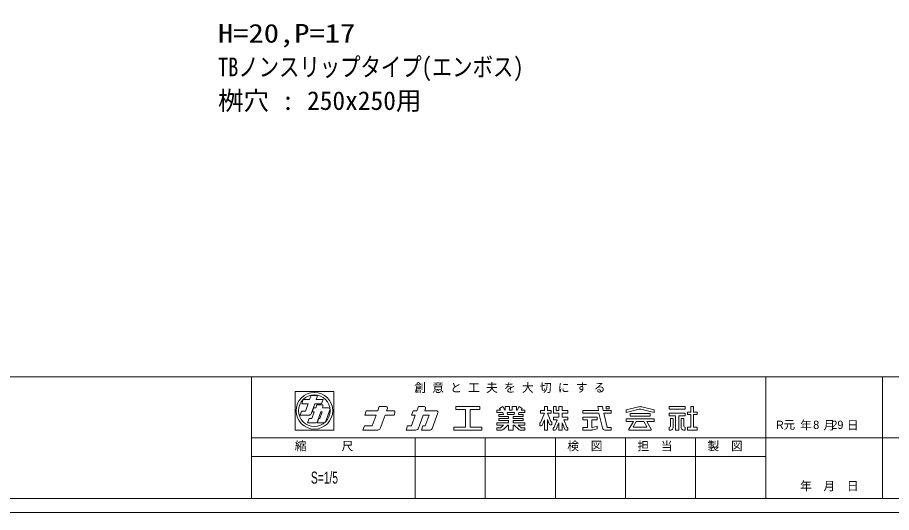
# Model space of a CAD drawing. Units: millimetres on the paper. Extents: x -216 to 216, y -153 to 153.
# Drawn here: x -79.8 to 55.3, y -152.6 to -76.2 of the extents above; entities that cross this region are included whole.
import ezdxf
from ezdxf.enums import TextEntityAlignment as Align

# ---------------------------------------------------------------- set-up
doc = ezdxf.new("R2010")
doc.units = ezdxf.units.MM
doc.layers.add('0-0_A1FRAME', color=1, linetype='Continuous', lineweight=9)
doc.layers.add('0-1_文字', color=7, linetype='Continuous')
doc.styles.add('HGMaruGothicMPRO', font='')
doc.styles.add('ＭＳ ゴシック', font='')
doc.styles.get('HGMaruGothicMPRO').set_extended_font_data('HGMaruGothicMPRO')
doc.styles.get('ＭＳ ゴシック').set_extended_font_data('MS Gothic')

msp = doc.modelspace()

# ---------------------------------------------------------------- linework, layer by layer
at = {"layer": '0-0_A1FRAME'}
for p, q in [((-43.668, -131.693), (-43.668, -150.485)), ((35.833, -131.693), (35.833, -150.485)), ((53.902, -131.693), (53.902, -150.485)), ((-36.928, -133.934), (-30.966, -133.934)), ((-36.928, -133.934), (-36.928, -139.896)), ((-34.681, -135.194), (-34.444, -134.544)), ((-34.444, -134.544), (-33.672, -134.544)), ((-33.65, -135.194), (-33.502, -134.786)), ((-30.966, -133.934), (-30.966, -139.896)), ((-35.896, -135.845), (-35.658, -135.194)), ((-35.896, -135.845), (-34.917, -135.845)), ((-35.658, -135.194), (-34.681, -135.194)), ((-34.917, -135.845), (-35.338, -137.001)), ((-34.445, -137.378), (-33.887, -135.845)), ((-33.887, -135.845), (-33.098, -135.845)), ((-33.734, -136.475), (-33.563, -136.005)), ((-33.65, -135.194), (-32.609, -135.194)), ((-33.563, -136.005), (-32.791, -136.005)), ((-32.759, -135.606), (-32.609, -135.194)), ((-32.704, -136.475), (-32.621, -136.248)), ((-32.704, -136.475), (-31.742, -136.475)), ((-24.158, -136.933), (-23.921, -136.283)), ((-23.921, -136.283), (-22.862, -136.283)), ((-18.113, -136.933), (-17.877, -136.283)), ((-17.877, -136.283), (-16.963, -136.283)), ((-12.102, -136.283), (-8.344, -136.283)), ((-8.344, -136.283), (-8.344, -136.716)), ((-5.308, -136.559), (-4.829, -136.283)), ((-4.52, -136.817), (-4.829, -136.283)), ((-4.434, -136.283), (-4.434, -136.817)), ((-4.434, -136.283), (-3.783, -136.283)), ((-3.783, -136.283), (-3.783, -136.817)), ((-3.35, -136.283), (-3.35, -136.817)), ((-3.35, -136.283), (-2.699, -136.283)), ((-2.699, -136.283), (-2.699, -136.817)), ((-2.613, -136.817), (-2.304, -136.283)), ((-1.825, -136.559), (-2.304, -136.283)), ((1.605, -136.283), (2.074, -136.283)), ((1.605, -136.897), (1.605, -136.283)), ((2.074, -136.897), (2.074, -136.283)), ((2.996, -136.283), (3.448, -136.283)), ((2.996, -137.294), (2.996, -136.283)), ((3.448, -136.897), (3.448, -136.283)), ((3.867, -136.283), (3.867, -136.897)), ((3.867, -136.283), (4.337, -136.283)), ((4.337, -136.283), (4.337, -136.897)), ((9.853, -136.283), (10.611, -136.283)), ((9.853, -136.283), (9.965, -136.897)), ((11.156, -136.283), (11.156, -136.604)), ((11.156, -136.283), (11.625, -136.283)), ((11.625, -136.283), (11.625, -136.604)), ((14.234, -136.788), (16.141, -136.315)), ((16.664, -136.315), (18.571, -136.788)), ((20.891, -136.283), (20.891, -136.68)), ((20.891, -136.283), (23.384, -136.283)), ((23.384, -136.283), (23.384, -136.68)), ((24.27, -136.283), (24.667, -136.283)), ((24.27, -136.283), (24.27, -137.114)), ((24.667, -136.283), (24.667, -137.114)), ((-36.161, -137.615), (-35.938, -137.001)), ((-36.161, -137.615), (-34.785, -137.615)), ((-35.938, -137.001), (-35.338, -137.001)), ((-34.339, -138.137), (-33.958, -137.089)), ((-34.276, -137.089), (-33.958, -137.089)), ((-33.459, -138.55), (-32.927, -137.089)), ((-33.106, -138.137), (-32.724, -137.089)), ((-32.927, -137.089), (-32.724, -137.089)), ((-32.187, -138.55), (-31.538, -136.766)), ((-26.171, -137.584), (-25.934, -136.933)), ((-26.171, -137.584), (-24.395, -137.584)), ((-25.934, -136.933), (-24.158, -136.933)), ((-25, -139.246), (-24.395, -137.584)), ((-23.782, -139.659), (-23.026, -137.584)), ((-23.026, -137.584), (-21.637, -137.584)), ((-22.789, -136.933), (-22.658, -136.574)), ((-22.789, -136.933), (-21.71, -136.933)), ((-21.637, -137.584), (-21.506, -137.224)), ((-18.955, -139.246), (-18.35, -137.584)), ((-18.928, -137.584), (-18.691, -136.933)), ((-18.928, -137.584), (-18.35, -137.584)), ((-18.691, -136.933), (-18.113, -136.933)), ((-17.864, -139.611), (-17.126, -137.584)), ((-17.126, -137.584), (-16.198, -137.584)), ((-16.89, -136.933), (-16.759, -136.574)), ((-16.89, -136.933), (-15.047, -136.933)), ((-16.803, -139.246), (-16.198, -137.584)), ((-15.73, -139.659), (-14.843, -137.224)), ((-9.862, -136.716), (-8.344, -136.716)), ((-9.862, -136.716), (-9.862, -139.463)), ((-5.735, -136.817), (-5.735, -137.179)), ((-5.735, -136.817), (-5.159, -136.817)), ((-5.735, -137.179), (-4.798, -137.179)), ((-5.446, -137.511), (-5.446, -137.793)), ((-5.446, -137.511), (-4.717, -137.511)), ((-5.446, -137.793), (-3.928, -137.793)), ((-5.159, -136.817), (-5.308, -136.559)), ((-4.798, -137.179), (-4.717, -137.511)), ((-4.52, -136.817), (-4.434, -136.817)), ((-4.146, -137.179), (-2.986, -137.179)), ((-4.146, -137.179), (-4.069, -137.511)), ((-4.069, -137.511), (-3.064, -137.511)), ((-3.928, -137.793), (-3.928, -138.133)), ((-3.783, -136.817), (-3.35, -136.817)), ((-3.205, -137.793), (-1.687, -137.793)), ((-3.205, -137.793), (-3.205, -138.133)), ((-2.986, -137.179), (-3.064, -137.511)), ((-2.699, -136.817), (-2.613, -136.817)), ((-2.334, -137.179), (-2.417, -137.511)), ((-2.417, -137.511), (-1.687, -137.511)), ((-2.334, -137.179), (-1.398, -137.179)), ((-1.974, -136.817), (-1.825, -136.559)), ((-1.974, -136.817), (-1.398, -136.817)), ((-1.687, -137.511), (-1.687, -137.793)), ((-1.398, -136.817), (-1.398, -137.179)), ((1.605, -137.302), (0.993, -138.774)), ((0.994, -136.897), (1.605, -136.897)), ((0.994, -136.897), (0.994, -137.294)), ((0.994, -137.294), (1.605, -137.294)), ((1.605, -137.302), (1.605, -137.294)), ((2.074, -136.897), (2.678, -136.897)), ((2.074, -137.294), (2.678, -137.294)), ((2.074, -137.302), (2.074, -137.294)), ((2.074, -137.302), (2.601, -138.593)), ((2.678, -137.294), (2.678, -136.897)), ((3.867, -137.294), (2.996, -137.294)), ((3.867, -136.897), (3.448, -136.897)), ((3.867, -137.294), (3.867, -137.901)), ((5.258, -136.897), (4.337, -136.897)), ((5.258, -136.897), (5.258, -137.294)), ((7.578, -136.897), (9.965, -136.897)), ((7.578, -136.897), (7.578, -137.294)), ((7.578, -137.294), (10.053, -137.294)), ((10.053, -137.294), (10.58, -139.561)), ((10.808, -137.294), (11.914, -137.294)), ((10.808, -137.294), (11.302, -139.443)), ((11.625, -136.604), (11.156, -136.604)), ((11.914, -136.897), (11.914, -137.294)), ((14.234, -137.186), (16.273, -136.681)), ((14.234, -136.788), (14.234, -137.186)), ((14.862, -137.338), (17.944, -137.338)), ((14.862, -137.338), (14.862, -137.735)), ((14.862, -137.735), (17.944, -137.735)), ((16.533, -136.681), (18.571, -137.186)), ((17.944, -137.338), (17.944, -137.735)), ((18.571, -136.788), (18.571, -137.186)), ((20.891, -136.68), (23.384, -136.68)), ((20.891, -137.294), (20.891, -137.692)), ((20.891, -137.294), (23.384, -137.294)), ((20.891, -137.692), (21.899, -137.692)), ((21.899, -137.692), (21.899, -139.896)), ((22.376, -137.692), (22.376, -139.896)), ((22.376, -137.692), (23.384, -137.692)), ((23.384, -137.294), (23.384, -137.692)), ((23.746, -137.114), (24.27, -137.114)), ((23.746, -137.114), (23.746, -137.511)), ((23.746, -137.511), (24.27, -137.511)), ((24.27, -137.511), (24.27, -139.463)), ((25.227, -137.511), (24.667, -137.511)), ((24.667, -137.511), (24.667, -139.463)), ((-35.009, -138.788), (-34.772, -138.137)), ((-35.009, -138.788), (-33.799, -138.788)), ((-34.772, -138.137), (-34.339, -138.137)), ((-33.521, -138.788), (-33.284, -138.137)), ((-33.521, -138.788), (-32.527, -138.788)), ((-33.284, -138.137), (-33.106, -138.137)), ((-5.735, -138.762), (-5.735, -139.123)), ((-5.735, -138.762), (-3.928, -138.762)), ((-5.735, -139.123), (-4.714, -139.123)), ((-5.446, -138.133), (-5.446, -138.422)), ((-5.446, -138.133), (-3.928, -138.133)), ((-5.446, -138.422), (-3.928, -138.422)), ((-5.162, -139.571), (-4.714, -139.123)), ((-4.728, -139.791), (-4.06, -139.123)), ((-4.06, -139.123), (-3.928, -139.123)), ((-3.928, -138.422), (-3.928, -138.762)), ((-3.928, -139.123), (-3.928, -139.896)), ((-3.205, -138.133), (-1.687, -138.133)), ((-3.205, -138.422), (-1.687, -138.422)), ((-3.205, -138.422), (-3.205, -138.762)), ((-3.205, -138.762), (-1.398, -138.762)), ((-3.205, -139.123), (-3.072, -139.123)), ((-3.205, -139.123), (-3.205, -139.896)), ((-2.405, -139.79), (-3.072, -139.123)), ((-2.418, -139.123), (-1.398, -139.123)), ((-1.97, -139.571), (-2.418, -139.123)), ((-1.687, -138.133), (-1.687, -138.422)), ((-1.398, -138.762), (-1.398, -139.123)), ((1.605, -138.301), (1.268, -139.139)), ((1.605, -139.896), (1.605, -138.301)), ((2.074, -138.297), (2.326, -138.955)), ((2.074, -139.896), (2.074, -138.297)), ((2.75, -139.071), (2.494, -139.071)), ((2.75, -138.638), (2.668, -138.638)), ((2.75, -139.071), (2.75, -138.638)), ((3.867, -137.901), (2.996, -137.901)), ((3.604, -138.299), (3.124, -139.463)), ((3.867, -138.763), (3.445, -139.764)), ((3.867, -138.763), (3.867, -139.896)), ((5.258, -137.901), (4.337, -137.901)), ((4.337, -138.763), (4.766, -139.765)), ((4.337, -138.763), (4.337, -139.896)), ((5.258, -138.299), (4.6, -138.299)), ((4.6, -138.299), (5.089, -139.468)), ((5.258, -137.901), (5.258, -138.299)), ((9.746, -137.901), (7.578, -137.901)), ((7.578, -137.901), (7.578, -138.299)), ((7.578, -138.299), (8.265, -138.299)), ((8.265, -138.299), (8.265, -139.499)), ((8.933, -138.299), (9.746, -138.299)), ((9.746, -138.299), (9.746, -137.901)), ((14.234, -138.169), (18.571, -138.169)), ((14.234, -138.169), (14.234, -138.566)), ((15.822, -138.566), (15.332, -139.417)), ((15.822, -138.566), (16.983, -138.566)), ((16.983, -138.566), (17.474, -139.417)), ((17.442, -138.566), (18.571, -138.566)), ((17.442, -138.566), (18.136, -139.769)), ((18.571, -138.169), (18.571, -138.566)), ((21.086, -138.126), (21.52, -138.126)), ((21.086, -138.126), (21.086, -139.318)), ((21.52, -138.126), (21.52, -139.535)), ((22.756, -138.126), (22.756, -139.535)), ((22.756, -138.126), (23.189, -138.126)), ((23.189, -138.126), (23.189, -139.318)), ((-36.928, -139.896), (-30.966, -139.896)), ((-26.433, -139.896), (-26.197, -139.246)), ((-26.433, -139.896), (-24.121, -139.896)), ((-26.197, -139.246), (-25, -139.246)), ((-19.77, -139.896), (-19.533, -139.246)), ((-19.77, -139.896), (-18.271, -139.896)), ((-19.533, -139.246), (-18.955, -139.246)), ((-17.401, -139.896), (-16.069, -139.896)), ((-12.391, -139.463), (-10.584, -139.463)), ((-12.391, -139.463), (-12.391, -139.896)), ((-12.391, -139.896), (-8.055, -139.896)), ((-9.862, -139.463), (-8.055, -139.463)), ((-8.055, -139.463), (-8.055, -139.896)), ((-5.735, -139.571), (-5.735, -139.896)), ((-5.735, -139.571), (-5.162, -139.571)), ((-5.735, -139.896), (-4.984, -139.896)), ((-3.928, -139.896), (-3.205, -139.896)), ((-2.15, -139.896), (-1.398, -139.896)), ((-1.97, -139.571), (-1.398, -139.571)), ((-1.398, -139.571), (-1.398, -139.896)), ((0.922, -139.252), (1.101, -139.252)), ((1.605, -139.896), (2.074, -139.896)), ((2.967, -139.535), (3.022, -139.535)), ((3.867, -139.896), (4.337, -139.896)), ((5.258, -139.535), (5.189, -139.535)), ((8.265, -139.499), (7.578, -139.499)), ((7.578, -139.499), (7.578, -139.896)), ((7.578, -139.896), (8.921, -139.896)), ((9.024, -139.499), (9.746, -139.29)), ((9.122, -139.868), (9.746, -139.688)), ((9.746, -139.29), (9.746, -139.688)), ((11.002, -139.896), (11.914, -139.896)), ((11.373, -139.499), (11.914, -139.499)), ((11.914, -139.499), (11.914, -139.896)), ((14.67, -139.896), (14.67, -139.768)), ((14.67, -139.896), (18.136, -139.896)), ((15.332, -139.47), (15.332, -139.417)), ((15.332, -139.47), (17.474, -139.47)), ((17.474, -139.47), (17.474, -139.417)), ((18.136, -139.896), (18.136, -139.769)), ((20.891, -139.463), (20.891, -139.896)), ((20.891, -139.463), (20.942, -139.463)), ((20.891, -139.896), (21.158, -139.896)), ((21.899, -139.896), (22.376, -139.896)), ((23.117, -139.896), (23.384, -139.896)), ((23.334, -139.463), (23.384, -139.463)), ((23.384, -139.463), (23.384, -139.896)), ((23.746, -139.463), (24.27, -139.463)), ((23.746, -139.463), (23.746, -139.896)), ((23.746, -139.896), (25.227, -139.896)), ((25.227, -139.463), (24.667, -139.463)), ((25.227, -139.463), (25.227, -139.896)), ((187.609, -141.089), (-43.668, -141.089)), ((-18.372, -141.089), (-18.372, -150.485)), ((-7.531, -141.089), (-7.531, -150.485)), ((3.31, -141.089), (3.31, -150.485)), ((14.151, -141.089), (14.151, -150.485)), ((24.992, -141.089), (24.992, -150.485)), ((35.833, -143.98), (-43.668, -143.98))]:
    msp.add_line(p, q, dxfattribs=at)
msp.add_lwpolyline([(-215.321, 152.653), (-215.321, -152.64), (215.339, -152.64), (215.339, 152.653)], close=True, dxfattribs=at)
for points in [[(-209.574, -150.485), (-209.574, -131.693), (199.534, -131.693)], [(-34.276, -137.089), (-34.053, -136.475), (-33.734, -136.475)], [(-12.102, -136.283), (-12.102, -136.716), (-10.584, -136.716), (-10.584, -139.463)], [(10.611, -136.283), (10.722, -136.897), (11.914, -136.897)], [(5.258, -137.294), (4.337, -137.294), (4.337, -137.901)], [(24.667, -137.114), (25.227, -137.114), (25.227, -137.511)], [(0.926, -138.819), (0.922, -138.819), (0.922, -139.252)], [(3.604, -138.299), (2.996, -138.299), (2.996, -137.901)], [(9.024, -139.499), (8.933, -139.499), (8.933, -138.299)], [(14.234, -138.566), (15.363, -138.566), (14.67, -139.768)], [(-17.401, -139.896), (-17.164, -139.246), (-16.803, -139.246)], [(2.967, -139.535), (2.967, -139.896), (3.245, -139.896)], [(5.258, -139.535), (5.258, -139.896), (4.966, -139.896)], [(199.534, -150.485), (-209.574, -150.485), (199.534, -150.485)]]:
    msp.add_lwpolyline(points, dxfattribs=at)
for radius in [2.837, 2.439]:
    msp.add_circle((-33.947, -136.915), radius, dxfattribs=at)
for centre, radius, start, end in [((-33.672, -134.724), 0.181, 340.04908, 90), ((-33.098, -135.483), 0.361, 270, 340.07395), ((-32.791, -136.186), 0.181, 339.91794, 90), ((-31.742, -136.692), 0.217, 340.00774, 90), ((-22.862, -136.499), 0.217, 340.00015, 90), ((-16.963, -136.499), 0.217, 340.00284, 90), ((16.403, -137.367), 1.084, 76.04567, 103.95408), ((-34.785, -137.254), 0.361, 270, 339.9992), ((-21.71, -137.15), 0.217, 340.00284, 90), ((-15.047, -137.15), 0.217, 339.99904, 90), ((16.403, -137.208), 0.542, 76.09273, 103.9025), ((-33.799, -138.427), 0.361, 270, 339.98919), ((-32.527, -138.427), 0.361, 270, 340.00774), ((0.926, -138.746), 0.0723, 270, 337.43509), ((1.101, -139.071), 0.181, 270, 338.12209), ((2.494, -138.891), 0.181, 200.87518, 270), ((2.668, -138.566), 0.0723, 202.20487, 270), ((-24.121, -139.535), 0.361, 270, 339.99924), ((-18.271, -139.463), 0.434, 270, 340.00094), ((-16.069, -139.535), 0.361, 270, 339.99904), ((-4.984, -139.535), 0.361, 270, 314.98511), ((-2.15, -139.535), 0.361, 224.98666, 270), ((3.022, -139.427), 0.108, 270, 340.52499), ((3.245, -139.68), 0.217, 270, 337.13773), ((4.966, -139.68), 0.217, 203.21749, 270), ((5.189, -139.427), 0.108, 202.69814, 270), ((8.921, -139.174), 0.723, 270, 286.10153), ((11.002, -139.463), 0.434, 193.08772, 270), ((11.373, -139.426), 0.0723, 192.95803, 270), ((20.942, -139.318), 0.144, 270, 0), ((21.158, -139.535), 0.361, 270, 0), ((23.117, -139.535), 0.361, 180, 270), ((23.334, -139.318), 0.144, 180, 270)]:
    msp.add_arc(centre, radius, start, end, dxfattribs=at)

# ---------------------------------------------------------------- texts
at = {"layer": '0-0_A1FRAME', "style": 'HGMaruGothicMPRO'}
for s, p in [('創  意  と  工  夫  を  大  切  に  す  る', (-18.506, -134.425)), ('年\u3000月\u3000日', (41.133, -140.22)), ('縮\u3000\u3000\u3000尺', (-36.981, -143.438)), ('検\u3000図', (5.154, -143.438)), ('担\u3000当', (15.995, -143.438)), ('製\u3000図', (26.836, -143.438)), ('年\u3000月\u3000日', (41.133, -149.616))]:
    msp.add_text(s, height=1.327, dxfattribs=at).set_placement(p, align=Align.BOTTOM_LEFT)
at = {"layer": '0-0_A1FRAME', "color": 6, "style": 'HGMaruGothicMPRO'}
msp.add_text('R元      8    29', height=1.283, dxfattribs=at).set_placement((37.409, -140.122), align=Align.BOTTOM_LEFT)
at = {"layer": '0-0_A1FRAME', "style": 'HGMaruGothicMPRO', "width": 0.65}
msp.add_text('S=1/5', height=1.862, dxfattribs=at).set_placement((-34.482, -148.741), align=Align.BOTTOM_LEFT)
at = {"layer": '0-1_文字', "style": 'ＭＳ ゴシック'}
for s, height, width, p in [('H=20,P=17', 2.889, 1.2, (-48.848, -80.917)), ('TBノンスリップタイプ(エンボス)', 2.886, 0.8, (-48.848, -86.116))]:
    msp.add_text(s, height=height, dxfattribs=dict(at, width=width)).set_placement(p, align=Align.BOTTOM_LEFT)
msp.add_text('桝穴 : 250x250用', height=2.886, dxfattribs=at).set_placement((-48.848, -91.316), align=Align.BOTTOM_LEFT)

doc.saveas('drawing.dxf')
